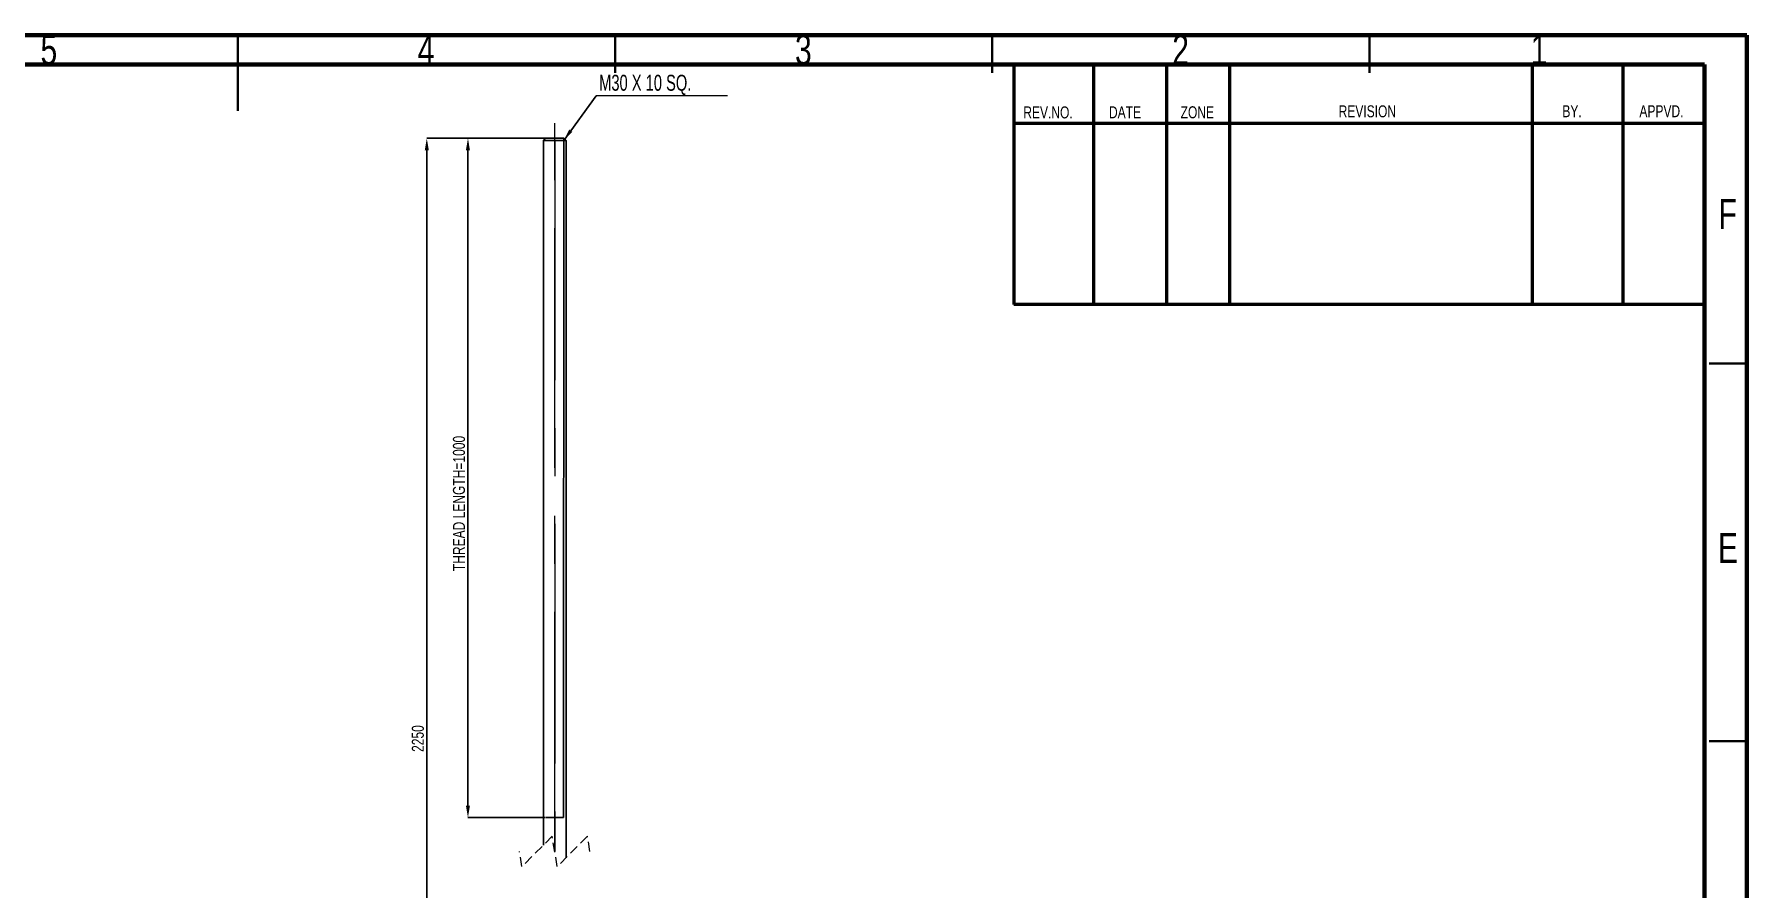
# Model space of a CAD drawing. Header units: millimetres. Extents: x 15 to 1268, y -316 to 292.
# Drawn here: x 615.3 to 842.2, y 176 to 289.2 of the extents above; entities that cross this region are included whole.
import ezdxf

# ---------------------------------------------------------------- set-up
doc = ezdxf.new("R2010")
doc.units = ezdxf.units.MM
doc.header["$PDSIZE"] = -1
doc.linetypes.add('CENTERX2', pattern=[20.32, 12.7, -2.54, 2.54, -2.54])
doc.linetypes.add('HIDDEN', pattern=[1.905, 1.27, -0.635])
doc.layers.add('FORMAT', color=7, linetype='Continuous')
doc.styles.add('SLDTEXTSTYLE0', font='TXT', dxfattribs={"width": 0.75})
doc.styles.add('SLDTEXTSTYLE7', font='TXT', dxfattribs={"width": 0.6875})
doc.dimstyles.new('SLDDIMSTYLE0', dxfattribs={"dimtxt": 0.18, "dimasz": 1.5875, "dimexe": 0, "dimexo": 0.0625, "dimgap": 0, "dimtad": 0, "dimtih": 1, "dimtoh": 1, "dimdec": 0, "dimrnd": 1e-09, "dimzin": 0, "dimdsep": 46, "dimtxsty": 'Standard', "dimsah": 1, "dimcen": 0.09, "dimadec": 0, "dimazin": 0, "dimtfac": 1.5875, "dimtdec": 0, "dimtofl": 0, "dimtmove": 0, "dimatfit": 3, "dimfxl": 1, "dimfrac": 2, "dimtolj": 1, "dimtzin": 0, "dimarcsym": 0})
doc.dimstyles.new('SLDDIMSTYLE3', dxfattribs={"dimtxt": 1.5875, "dimasz": 1.5875, "dimexe": 0, "dimexo": 0.0625, "dimgap": 0.396875, "dimtad": 1, "dimdec": 0, "dimlfac": 10, "dimrnd": 1e-09, "dimzin": 12, "dimdsep": 46, "dimtxsty": 'SLDTEXTSTYLE0', "dimsah": 1, "dimcen": 0.09, "dimadec": 0, "dimazin": 3, "dimtfac": 1, "dimtdec": 0, "dimtofl": 0, "dimtmove": 0, "dimatfit": 3, "dimfxl": 1, "dimfrac": 2, "dimtolj": 1, "dimtzin": 12, "dimarcsym": 0})

# ---------------------------------------------------------------- blocks, each defined once
blk = doc.blocks.new('SW_BROKEN_VIEW_0')
at = {"color": 0, "linetype": 'Continuous'}
for p, q in [((0, 0), (2.39, 0)), ((2.37, -89.7), (2.39, 0.3)), ((0, -89.7), (2.37, -89.7))]:
    blk.add_line(p, q, dxfattribs=at)
blk = doc.blocks.new('*D741')
at = {"layer": 'Defpoints', "color": 0}
for p in [(683.05, 275.46), (672.75, 185.46), (683.06, 185.46)]:
    blk.add_point(p, dxfattribs=at)
at = {"layer": 'FORMAT', "color": 0, "lineweight": -2}
for p, q in [((682.99, 275.46), (672.75, 275.46)), ((672.75, 273.87), (672.75, 187.05)), ((682.99, 185.46), (672.75, 185.46))]:
    blk.add_line(p, q, dxfattribs=at)
at = {"layer": 'FORMAT', "color": 0}
for points in [[(672.48, 273.87), (673.01, 273.87), (672.75, 275.46)], [(672.48, 187.05), (673.01, 187.05), (672.75, 185.46)]]:
    blk.add_solid(points, dxfattribs=at)
at = {"layer": 'FORMAT', "color": 0, "insert": (670.76, 227.07), "char_height": 1.5875, "attachment_point": 2, "rotation": 90, "style": 'SLDTEXTSTYLE0'}
blk.add_mtext('\\A1;THREAD LENGTH=1000', dxfattribs=at)
blk = doc.blocks.new('*D744')
at = {"layer": 'Defpoints', "color": 0}
for p in [(667.29, 275.46), (683.05, 275.46), (683.05, 115.81)]:
    blk.add_point(p, dxfattribs=at)
at = {"layer": 'FORMAT', "color": 0, "lineweight": -2}
for p, q in [((682.99, 275.46), (667.29, 275.46)), ((667.29, 117.4), (667.29, 273.87)), ((682.99, 115.81), (667.29, 115.81))]:
    blk.add_line(p, q, dxfattribs=at)
at = {"layer": 'FORMAT', "color": 0}
for points in [[(667.03, 273.87), (667.56, 273.87), (667.29, 275.46)], [(667.03, 117.4), (667.56, 117.4), (667.29, 115.81)]]:
    blk.add_solid(points, dxfattribs=at)
at = {"layer": 'FORMAT', "color": 0, "insert": (665.31, 195.93), "char_height": 1.587, "attachment_point": 2, "rotation": 90, "style": 'SLDTEXTSTYLE0'}
blk.add_mtext('\\A1;2250', dxfattribs=at)
blk = doc.blocks.new('SW_NOTE_0_23')
at = {"color": 0, "linetype": 'Continuous', "lineweight": 0}
blk.add_line((17.41, 0), (0, 0), dxfattribs=at)
at = {"color": 0, "linetype": 'Continuous', "lineweight": 0, "insert": (0.39, 2.79), "char_height": 2.1167, "attachment_point": 1, "style": 'SLDTEXTSTYLE7'}
blk.add_mtext('M30 X 10 SQ.', dxfattribs=at)

msp = doc.modelspace()

# ---------------------------------------------------------------- linework, layer by layer
at = {"color": 7, "linetype": 'Continuous', "lineweight": 70}
for p, q in [((442.24263213, 289.10668072), (842.24263213, 289.10668072)), ((842.24263213, 289.10668072), (842.24263213, 2.10668072)), ((447.24263213, 285.24020573), (836.64510425, 285.24020573)), ((836.64510425, 285.24020573), (836.64510425, 8.24020573))]:
    msp.add_line(p, q, dxfattribs=at)
at = {"color": 7, "linetype": 'Continuous', "lineweight": 35}
for p, q in [((642.24263213, 289.10768072), (642.24263213, 279.10568072)), ((642.24263213, 284.10668072), (642.24263213, 289.10668072)), ((692.24263213, 284.10668072), (692.24263213, 289.10668072)), ((742.24263213, 284.10668072), (742.24263213, 289.10668072)), ((792.24263213, 284.10668072), (792.24263213, 289.10668072)), ((837.24263213, 245.60668072), (842.24263213, 245.60668072)), ((837.24263213, 195.60668072), (842.24263213, 195.60668072))]:
    msp.add_line(p, q, dxfattribs=at)
at = {"color": 7, "linetype": 'Continuous', "lineweight": 50}
for p, q in [((745.0854931, 285.24020573), (745.0854931, 253.41728677)), ((755.6614317, 285.24020573), (755.6614317, 253.55399205)), ((765.3208424, 285.24020573), (765.3208424, 253.41726647)), ((773.67828929, 285.24020573), (773.67828929, 253.41728677)), ((813.79497493, 285.24020573), (813.79497493, 253.41728677)), ((825.83158677, 285.24020573), (825.83158677, 253.41726647)), ((836.64510425, 277.4244847), (745.0854931, 277.4244847)), ((836.64510425, 253.41728677), (745.0854931, 253.41728677))]:
    msp.add_line(p, q, dxfattribs=at)
at = {"color": 7, "linetype": 'CENTERX2', "lineweight": 18, "ltscale": 2.5}
for q in [(684.24788883, 277.45967463), (684.24788883, 180.9843804)]:
    msp.add_line((684.24788883, 275.15967444), q, dxfattribs=at)
at = {"color": 7, "linetype": 'Continuous', "lineweight": 25}
for p, q in [((683.04788882, 275.45967654), (682.74788886, 275.15967444)), ((682.74788886, 275.15967444), (682.74788886, 181.8218793)), ((684.24788883, 275.15967444), (682.74788886, 275.15967444)), ((683.04788882, 275.45967654), (684.24788883, 275.45967654)), ((684.24788883, 275.45967654), (685.44788884, 275.45967654)), ((685.74788879, 275.15967444), (684.24788883, 275.15967444)), ((685.74788879, 275.15967444), (685.44788884, 275.45967654)), ((685.74788879, 180.14688001), (685.74788879, 275.15967444))]:
    msp.add_line(p, q, dxfattribs=at)
at = {"color": 7, "linetype": 'HIDDEN', "lineweight": 18}
for p, q in [((683.91038883, 182.98437966), (679.91038883, 178.98437966)), ((684.58538883, 178.98437966), (683.91038883, 182.98437966)), ((688.58538883, 182.98437966), (684.58538883, 178.98437966)), ((688.92288883, 180.98437966), (688.58538883, 182.98437966)), ((679.91038883, 178.98437966), (679.57288883, 180.98437966))]:
    msp.add_line(p, q, dxfattribs=at)
at = {"color": 7, "linetype": 'Continuous', "lineweight": 0}
msp.add_point((684.24788883, 254.50715625), dxfattribs=at)
at = {"layer": 'FORMAT', "linetype": 'CENTERX2', "lineweight": 18, "ltscale": 2.5}
msp.add_line((684.24788883, 180.9843804), (684.24788883, 277.15967253), dxfattribs=at)

# ---------------------------------------------------------------- block references
at = {"color": 7, "linetype": 'Continuous', "lineweight": 0}
msp.add_blockref('SW_NOTE_0_23', (689.74680459, 281.07166298), dxfattribs=at)
at = {"color": 7, "linetype": 'Continuous'}
msp.add_blockref('SW_BROKEN_VIEW_0', (683.05636096, 275.15967444), dxfattribs=at)

# ---------------------------------------------------------------- texts
at = {"color": 7, "linetype": 'Continuous', "lineweight": 0, "style": 'SLDTEXTSTYLE0'}
for s, insert, char_height, attachment_point in [('5', (617.20266908, 289.16683481), 3.96875, 2), ('4', (667.20266908, 289.16683481), 3.96875, 2), ('3', (717.20266908, 289.16683481), 3.96875, 2), ('2', (767.20266908, 289.16683481), 3.96875, 2), ('1', (814.70266908, 289.16683481), 3.96875, 2), ('REV.NO.', (746.35875705, 279.67090795), 1.5875, 1), ('DATE', (757.71167888, 279.68612583), 1.5875, 1), ('ZONE', (767.21000403, 279.68612583), 1.5875, 1), ('REVISION', (788.15053762, 279.81326603), 1.5875, 1), ('BY.', (817.80368134, 279.82848391), 1.5875, 1), ('APPVD.', (828.01467243, 279.82848391), 1.5875, 1), ('F', (839.70037234, 267.41683481), 3.96875, 2), ('E', (839.75044104, 223.16683481), 3.96875, 2)]:
    msp.add_mtext(s, dxfattribs=dict(at, insert=insert, char_height=char_height, attachment_point=attachment_point))

# ---------------------------------------------------------------- dimensions: what is measured, and where the dimension line sits
at = {"layer": 'FORMAT'}
for base, p1, p2, text, picture, middle in [((667.2945157, 275.45967654), (683.04788883, 115.8128166), (683.04788883, 275.45967654), '2250', '*D744', (667.2945157, 195.92742145)), ((672.74788883, 185.45967654), (683.04788883, 275.45967654), (683.056361, 185.45967654), 'THREAD LENGTH=1000', '*D741', (672.74788883, 227.07491657))]:
    dim = msp.add_linear_dim(base=base, p1=p1, p2=p2, angle=90, text=text, dimstyle='SLDDIMSTYLE3', dxfattribs=at)
    dim.commit()
    dim.dimension.update_dxf_attribs({"geometry": picture, "text_midpoint": middle, "dimtype": 160})

# ---------------------------------------------------------------- leaders
at = {"color": 7, "linetype": 'Continuous', "lineweight": 0}
msp.add_leader([(685.44788883, 275.15967654), (689.74680459, 281.07166298)], dimstyle='SLDDIMSTYLE0', dxfattribs=at)

doc.saveas('drawing.dxf')
